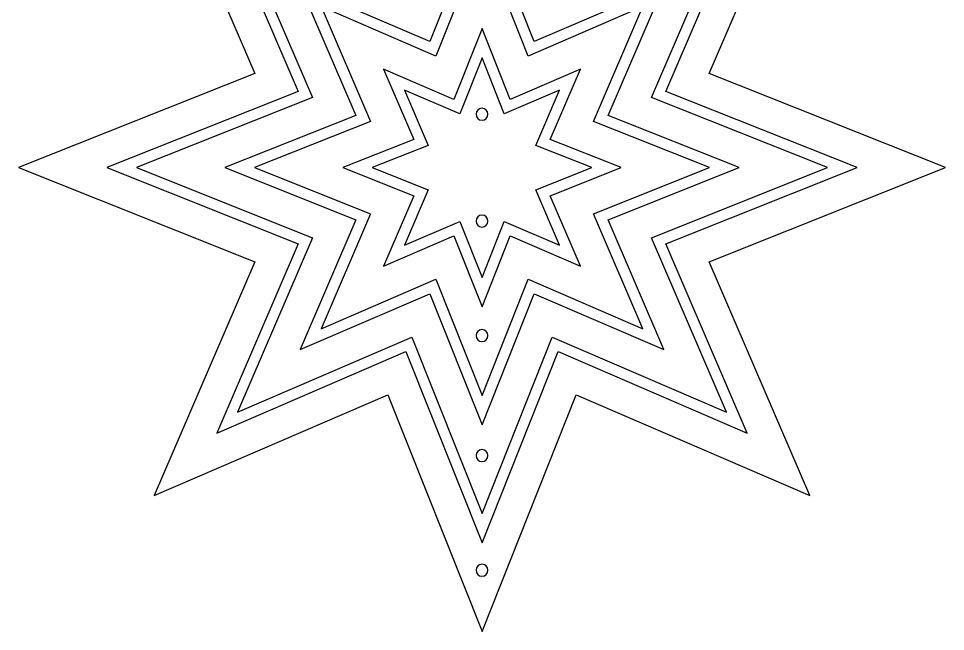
# Model space of a CAD drawing. Extents: x -180 to 179, y -90 to 90.
# Drawn here: x 9.4 to 179.4, y -89.7 to 22.6 of the extents above; entities that cross this region are included whole.
import ezdxf

# ---------------------------------------------------------------- set-up
doc = ezdxf.new("R2010")
doc.units = 0
doc.layers.add('LAYER_1', color=7, linetype='CONTINUOUS')

msp = doc.modelspace()

# ---------------------------------------------------------------- linework, layer by layer
at = {"layer": 'LAYER_1', "color": 4}
msp.add_ellipse((94.3907, 5.0957), major_axis=(0, 1.1), ratio=1, start_param=0, end_param=6.28318, dxfattribs=at)
at = {"layer": 'LAYER_1'}
for points in [[(34.2865, 55.4189), (34.2865, 55.4189), (77.1339, 36.9761), (77.1339, 36.9761), (77.1339, 36.9761), (77.1339, 36.9761), (94.3907, 80.3149), (94.3907, 80.3149), (94.3907, 80.3149), (94.3907, 80.3149), (111.6472, 36.9761), (111.6472, 36.9761), (111.6472, 36.9761), (111.6472, 36.9761), (154.4947, 55.419), (154.4947, 55.419), (154.4947, 55.419), (154.4947, 55.419), (136.0518, 12.5716), (136.0518, 12.5716), (136.0518, 12.5716), (136.0518, 12.5716), (179.3906, -4.6853), (179.3906, -4.6853), (179.3906, -4.6853), (179.3906, -4.6853), (136.0519, -21.9418), (136.0519, -21.9418), (136.0519, -21.9418), (136.0519, -21.9418), (154.4948, -64.789), (154.4948, -64.789), (154.4948, -64.789), (154.4948, -64.789), (111.6473, -46.3462), (111.6473, -46.3462), (111.6473, -46.3462), (111.6473, -46.3462), (94.3908, -89.6851), (94.3908, -89.6851), (94.3908, -89.6851), (94.3908, -89.6851), (77.134, -46.3461), (77.134, -46.3461), (77.134, -46.3461), (77.134, -46.3461), (34.2865, -64.7892), (34.2865, -64.7892), (34.2865, -64.7892), (34.2865, -64.7892), (52.7294, -21.9416), (52.7294, -21.9416), (52.7294, -21.9416), (52.7294, -21.9416), (9.3906, -4.6849), (9.3906, -4.6849), (9.3906, -4.6849), (9.3906, -4.6849), (52.7293, 12.5716), (52.7293, 12.5716), (52.7293, 12.5716), (52.7293, 12.5716), (34.2865, 55.4189), (34.2865, 55.4189)], [(45.7552, 43.9502), (45.7552, 43.9502), (80.4267, 29.0266), (80.4267, 29.0266), (80.4267, 29.0266), (80.4267, 29.0266), (94.3907, 64.0957), (94.3907, 64.0957), (94.3907, 64.0957), (94.3907, 64.0957), (108.3544, 29.0266), (108.3544, 29.0266), (108.3544, 29.0266), (108.3544, 29.0266), (143.026, 43.9503), (143.026, 43.9503), (143.026, 43.9503), (143.026, 43.9503), (128.1023, 9.2788), (128.1023, 9.2788), (128.1023, 9.2788), (128.1023, 9.2788), (163.1715, -4.6852), (163.1715, -4.6852), (163.1715, -4.6852), (163.1715, -4.6852), (128.1023, -18.649), (128.1023, -18.649), (128.1023, -18.649), (128.1023, -18.649), (143.0261, -53.3203), (143.0261, -53.3203), (143.0261, -53.3203), (143.0261, -53.3203), (108.3545, -38.3967), (108.3545, -38.3967), (108.3545, -38.3967), (108.3545, -38.3967), (94.3908, -73.4659), (94.3908, -73.4659), (94.3908, -73.4659), (94.3908, -73.4659), (80.4268, -38.3965), (80.4268, -38.3965), (80.4268, -38.3965), (80.4268, -38.3965), (45.7552, -53.3204), (45.7552, -53.3204), (45.7552, -53.3204), (45.7552, -53.3204), (60.6789, -18.6488), (60.6789, -18.6488), (60.6789, -18.6488), (60.6789, -18.6488), (25.6098, -4.6849), (25.6098, -4.6849), (25.6098, -4.6849), (25.6098, -4.6849), (60.6788, 9.2788), (60.6788, 9.2788), (60.6788, 9.2788), (60.6788, 9.2788), (45.7552, 43.9502), (45.7552, 43.9502)], [(49.5781, 40.1273), (49.5781, 40.1273), (81.5243, 26.3768), (81.5243, 26.3768), (81.5243, 26.3768), (81.5243, 26.3768), (94.3907, 58.6893), (94.3907, 58.6893), (94.3907, 58.6893), (94.3907, 58.6893), (107.2568, 26.3768), (107.2568, 26.3768), (107.2568, 26.3768), (107.2568, 26.3768), (139.2031, 40.1274), (139.2031, 40.1274), (139.2031, 40.1274), (139.2031, 40.1274), (125.4525, 8.1812), (125.4525, 8.1812), (125.4525, 8.1812), (125.4525, 8.1812), (157.7651, -4.6852), (157.7651, -4.6852), (157.7651, -4.6852), (157.7651, -4.6852), (125.4524, -17.5514), (125.4524, -17.5514), (125.4524, -17.5514), (125.4524, -17.5514), (139.2032, -49.4974), (139.2032, -49.4974), (139.2032, -49.4974), (139.2032, -49.4974), (107.2569, -35.7469), (107.2569, -35.7469), (107.2569, -35.7469), (107.2569, -35.7469), (94.3908, -68.0595), (94.3908, -68.0595), (94.3908, -68.0595), (94.3908, -68.0595), (81.5244, -35.7466), (81.5244, -35.7466), (81.5244, -35.7466), (81.5244, -35.7466), (49.5781, -49.4975), (49.5781, -49.4975), (49.5781, -49.4975), (49.5781, -49.4975), (63.3287, -17.5512), (63.3287, -17.5512), (63.3287, -17.5512), (63.3287, -17.5512), (31.0162, -4.6849), (31.0162, -4.6849), (31.0162, -4.6849), (31.0162, -4.6849), (63.3286, 8.1812), (63.3286, 8.1812), (63.3286, 8.1812), (63.3286, 8.1812), (49.5781, 40.1273), (49.5781, 40.1273)], [(61.0467, 28.6587), (61.0467, 28.6587), (84.8171, 18.4273), (84.8171, 18.4273), (84.8171, 18.4273), (84.8171, 18.4273), (94.3906, 42.4702), (94.3906, 42.4702), (94.3906, 42.4702), (94.3906, 42.4702), (103.964, 18.4273), (103.964, 18.4273), (103.964, 18.4273), (103.964, 18.4273), (127.7344, 28.6588), (127.7344, 28.6588), (127.7344, 28.6588), (127.7344, 28.6588), (117.503, 4.8884), (117.503, 4.8884), (117.503, 4.8884), (117.503, 4.8884), (141.546, -4.6851), (141.546, -4.6851), (141.546, -4.6851), (141.546, -4.6851), (117.5028, -14.2586), (117.5028, -14.2586), (117.5028, -14.2586), (117.5028, -14.2586), (127.7344, -38.0287), (127.7344, -38.0287), (127.7344, -38.0287), (127.7344, -38.0287), (103.9641, -27.7974), (103.9641, -27.7974), (103.9641, -27.7974), (103.9641, -27.7974), (94.3908, -51.8403), (94.3908, -51.8403), (94.3908, -51.8403), (94.3908, -51.8403), (84.8172, -27.797), (84.8172, -27.797), (84.8172, -27.797), (84.8172, -27.797), (61.0468, -38.0287), (61.0468, -38.0287), (61.0468, -38.0287), (61.0468, -38.0287), (71.2782, -14.2584), (71.2782, -14.2584), (71.2782, -14.2584), (71.2782, -14.2584), (47.2353, -4.6849), (47.2353, -4.6849), (47.2353, -4.6849), (47.2353, -4.6849), (71.2781, 4.8884), (71.2781, 4.8884), (71.2781, 4.8884), (71.2781, 4.8884), (61.0467, 28.6587), (61.0467, 28.6587)], [(64.8696, 24.8358), (64.8696, 24.8358), (85.9147, 15.7775), (85.9147, 15.7775), (85.9147, 15.7775), (85.9147, 15.7775), (94.3906, 37.0638), (94.3906, 37.0638), (94.3906, 37.0638), (94.3906, 37.0638), (102.8664, 15.7775), (102.8664, 15.7775), (102.8664, 15.7775), (102.8664, 15.7775), (123.9115, 24.8359), (123.9115, 24.8359), (123.9115, 24.8359), (123.9115, 24.8359), (114.8532, 3.7908), (114.8532, 3.7908), (114.8532, 3.7908), (114.8532, 3.7908), (136.1396, -4.6851), (136.1396, -4.6851), (136.1396, -4.6851), (136.1396, -4.6851), (114.8529, -13.161), (114.8529, -13.161), (114.8529, -13.161), (114.8529, -13.161), (123.9115, -34.2058), (123.9115, -34.2058), (123.9115, -34.2058), (123.9115, -34.2058), (102.8665, -25.1476), (102.8665, -25.1476), (102.8665, -25.1476), (102.8665, -25.1476), (94.3908, -46.4339), (94.3908, -46.4339), (94.3908, -46.4339), (94.3908, -46.4339), (85.9148, -25.1471), (85.9148, -25.1471), (85.9148, -25.1471), (85.9148, -25.1471), (64.8697, -34.2058), (64.8697, -34.2058), (64.8697, -34.2058), (64.8697, -34.2058), (73.928, -13.1608), (73.928, -13.1608), (73.928, -13.1608), (73.928, -13.1608), (52.6417, -4.6849), (52.6417, -4.6849), (52.6417, -4.6849), (52.6417, -4.6849), (73.9279, 3.7908), (73.9279, 3.7908), (73.9279, 3.7908), (73.9279, 3.7908), (64.8696, 24.8358), (64.8696, 24.8358)], [(76.3381, 13.3673), (76.3381, 13.3673), (89.2075, 7.828), (89.2075, 7.828), (89.2075, 7.828), (89.2075, 7.828), (94.3906, 20.8447), (94.3906, 20.8447), (94.3906, 20.8447), (94.3906, 20.8447), (99.5736, 7.828), (99.5736, 7.828), (99.5736, 7.828), (99.5736, 7.828), (112.443, 13.3673), (112.443, 13.3673), (112.443, 13.3673), (112.443, 13.3673), (106.9037, 0.498), (106.9037, 0.498), (106.9037, 0.498), (106.9037, 0.498), (119.9205, -4.6851), (119.9205, -4.6851), (119.9205, -4.6851), (119.9205, -4.6851), (106.9033, -9.8682), (106.9033, -9.8682), (106.9033, -9.8682), (106.9033, -9.8682), (112.4427, -22.7372), (112.4427, -22.7372), (112.4427, -22.7372), (112.4427, -22.7372), (99.5737, -17.1981), (99.5737, -17.1981), (99.5737, -17.1981), (99.5737, -17.1981), (94.3908, -30.2147), (94.3908, -30.2147), (94.3908, -30.2147), (94.3908, -30.2147), (89.2076, -17.1975), (89.2076, -17.1975), (89.2076, -17.1975), (89.2076, -17.1975), (76.3384, -22.737), (76.3384, -22.737), (76.3384, -22.737), (76.3384, -22.737), (81.8775, -9.868), (81.8775, -9.868), (81.8775, -9.868), (81.8775, -9.868), (68.8608, -4.685), (68.8608, -4.685), (68.8608, -4.685), (68.8608, -4.685), (81.8774, 0.498), (81.8774, 0.498), (81.8774, 0.498), (81.8774, 0.498), (76.3381, 13.3673), (76.3381, 13.3673)], [(80.161, 9.5445), (80.161, 9.5445), (90.3051, 5.1782), (90.3051, 5.1782), (90.3051, 5.1782), (90.3051, 5.1782), (94.3906, 15.4384), (94.3906, 15.4384), (94.3906, 15.4384), (94.3906, 15.4384), (98.476, 5.1782), (98.476, 5.1782), (98.476, 5.1782), (98.476, 5.1782), (108.6201, 9.5445), (108.6201, 9.5445), (108.6201, 9.5445), (108.6201, 9.5445), (104.2539, -0.5996), (104.2539, -0.5996), (104.2539, -0.5996), (104.2539, -0.5996), (114.5141, -4.6851), (114.5141, -4.6851), (114.5141, -4.6851), (114.5141, -4.6851), (104.2534, -8.7706), (104.2534, -8.7706), (104.2534, -8.7706), (104.2534, -8.7706), (108.6197, -18.9143), (108.6197, -18.9143), (108.6197, -18.9143), (108.6197, -18.9143), (98.4761, -14.5483), (98.4761, -14.5483), (98.4761, -14.5483), (98.4761, -14.5483), (94.3908, -24.8083), (94.3908, -24.8083), (94.3908, -24.8083), (94.3908, -24.8083), (90.3052, -14.5476), (90.3052, -14.5476), (90.3052, -14.5476), (90.3052, -14.5476), (80.1613, -18.914), (80.1613, -18.914), (80.1613, -18.914), (80.1613, -18.914), (84.5273, -8.7704), (84.5273, -8.7704), (84.5273, -8.7704), (84.5273, -8.7704), (74.2672, -4.685), (74.2672, -4.685), (74.2672, -4.685), (74.2672, -4.685), (84.5272, -0.5996), (84.5272, -0.5996), (84.5272, -0.5996), (84.5272, -0.5996), (80.161, 9.5445), (80.161, 9.5445)]]:
    msp.add_open_spline(points, degree=3, knots=[0, 0, 0, 0, 0.0625, 0.0625, 0.0625, 0.0625, 0.125, 0.125, 0.125, 0.125, 0.1875, 0.1875, 0.1875, 0.1875, 0.25, 0.25, 0.25, 0.25, 0.3125, 0.3125, 0.3125, 0.3125, 0.375, 0.375, 0.375, 0.375, 0.4375, 0.4375, 0.4375, 0.4375, 0.5, 0.5, 0.5, 0.5, 0.5625, 0.5625, 0.5625, 0.5625, 0.625, 0.625, 0.625, 0.625, 0.6875, 0.6875, 0.6875, 0.6875, 0.75, 0.75, 0.75, 0.75, 0.8125, 0.8125, 0.8125, 0.8125, 0.875, 0.875, 0.875, 0.875, 0.9375, 0.9375, 0.9375, 0.9375, 1, 1, 1, 1], dxfattribs=at)
at = {"layer": 'LAYER_1', "color": 4}
for points in [[(94.3905, -15.5659), (93.7831, -15.5659), (93.2905, -15.0733), (93.2905, -14.4659), (93.2905, -14.4659), (93.2905, -13.8585), (93.7831, -13.3659), (94.3905, -13.3659), (94.3905, -13.3659), (94.9979, -13.3659), (95.4905, -13.8585), (95.4905, -14.4659), (95.4905, -14.4659), (95.4905, -15.0733), (94.9979, -15.5659), (94.3905, -15.5659)], [(94.3905, -36.5659), (93.7831, -36.5659), (93.2905, -36.0733), (93.2905, -35.4659), (93.2905, -35.4659), (93.2905, -34.8585), (93.7831, -34.3659), (94.3905, -34.3659), (94.3905, -34.3659), (94.9979, -34.3659), (95.4905, -34.8585), (95.4905, -35.4659), (95.4905, -35.4659), (95.4905, -36.0733), (94.9979, -36.5659), (94.3905, -36.5659)], [(94.3905, -58.5659), (93.7831, -58.5659), (93.2905, -58.0733), (93.2905, -57.4659), (93.2905, -57.4659), (93.2905, -56.8585), (93.7831, -56.3659), (94.3905, -56.3659), (94.3905, -56.3659), (94.9979, -56.3659), (95.4905, -56.8585), (95.4905, -57.4659), (95.4905, -57.4659), (95.4905, -58.0733), (94.9979, -58.5659), (94.3905, -58.5659)], [(94.3905, -79.5659), (93.7831, -79.5659), (93.2905, -79.0733), (93.2905, -78.4659), (93.2905, -78.4659), (93.2905, -77.8585), (93.7831, -77.3659), (94.3905, -77.3659), (94.3905, -77.3659), (94.9979, -77.3659), (95.4905, -77.8585), (95.4905, -78.4659), (95.4905, -78.4659), (95.4905, -79.0733), (94.9979, -79.5659), (94.3905, -79.5659)]]:
    msp.add_open_spline(points, degree=3, knots=[0, 0, 0, 0, 0.25, 0.25, 0.25, 0.25, 0.5, 0.5, 0.5, 0.5, 0.75, 0.75, 0.75, 0.75, 1, 1, 1, 1], dxfattribs=at)

doc.saveas('drawing.dxf')
